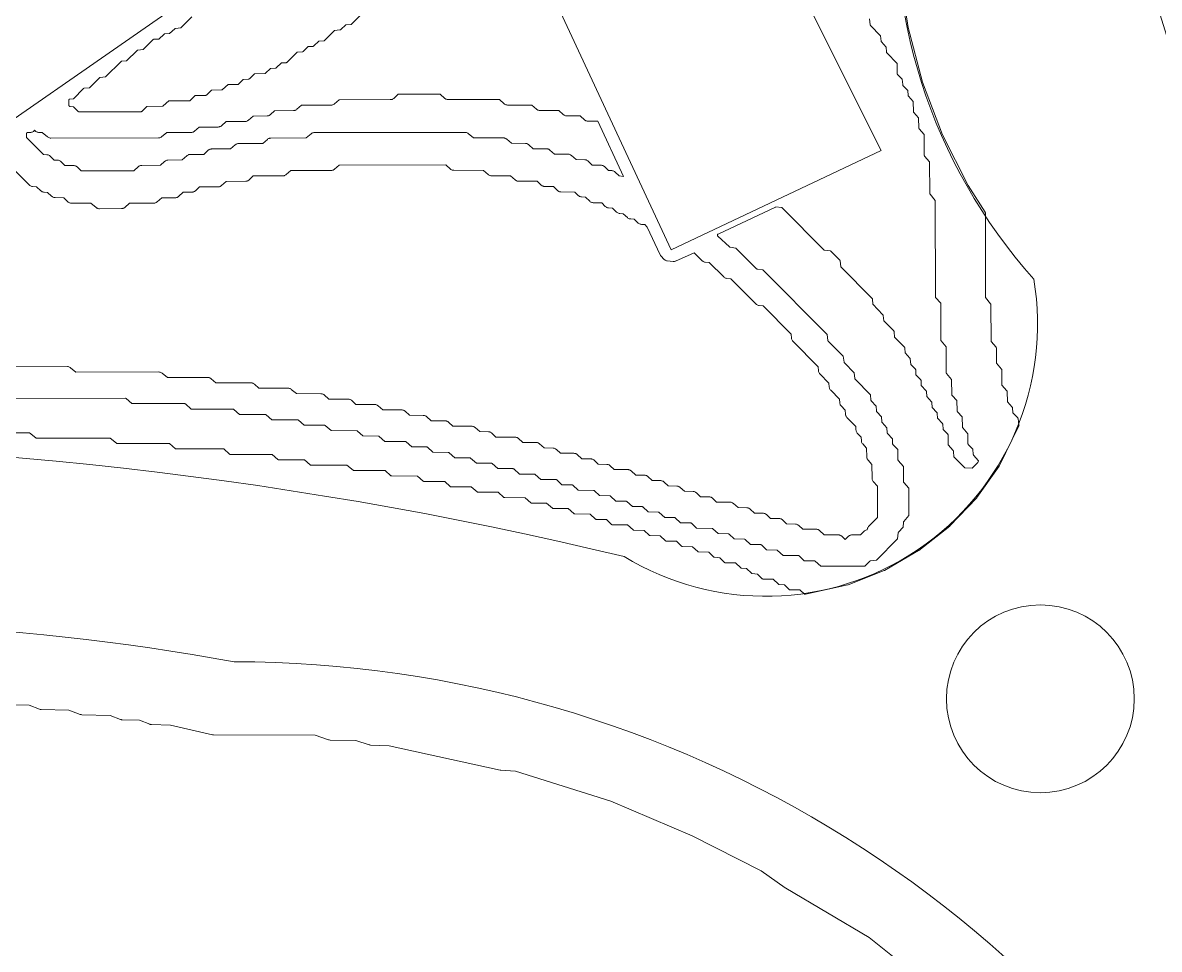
# Model space of a CAD drawing. Header units: inches. Extents: x 36 to 79.5, y 17.3 to 55.9.
# Drawn here: x 59.2 to 64.81, y 30.21 to 34.78 of the extents above; entities that cross this region are included whole.
import ezdxf

# ---------------------------------------------------------------- set-up
doc = ezdxf.new("R2010")
doc.units = ezdxf.units.IN
for name, color, linetype, lineweight in [('01_ORIGINAL_CAD', 7, 'CONTINUOUS', 20), ('02_APPROVED_PDF_OUTLINES', 7, 'CONTINUOUS', 15), ('03_ADDED_AREAS_SAME_COMPOSITION', 7, 'CONTINUOUS', 15)]:
    doc.layers.add(name, color=color, linetype=linetype, lineweight=lineweight)

msp = doc.modelspace()

# ---------------------------------------------------------------- linework, layer by layer
at = {"layer": '01_ORIGINAL_CAD'}
for points in [[(60.2903, 39.7397, -0.300089), (65.1799, 32.5384)], [(59.9983, 35.3223), (60.235, 35.0586), (61.8312, 36.8162), (61.9333, 37.4176, -0.214593), (63.5216, 35.6018, 0.212382), (64.1876, 33.5175, -0.642649), (62.1657, 32.1496, 0.132984), (51.6147, 31.858, -0.471407), (50.9129, 32.2446)], [(53.6498, 30.945, -0.14301), (60.2429, 31.6303, -0.286424), (65.3601, 28.4306), (66.4807, 23.8898, -0.272091), (64.8996, 18.9541), (63.6613, 17.5325)]]:
    msp.add_lwpolyline(points, format="xyb", dxfattribs=at)
msp.add_lwpolyline([(58.564, 35.1056), (59.0582, 34.2414), (60.235, 35.0586), (59.5701, 35.7993), (58.564, 35.1056)], dxfattribs=at)
msp.add_lwpolyline([(61.7958, 34.9574), (62.7801, 35.4615), (63.4352, 34.1523), (62.3986, 33.6635)], close=True, dxfattribs=at)
msp.add_circle((64.2199, 31.4476), 0.4633, dxfattribs=at)
at = {"layer": '02_APPROVED_PDF_OUTLINES'}
for points in [[(63.5253, 35.0371), (63.568, 34.7606), (63.639, 34.4907), (63.7376, 34.2297), (63.8631, 33.9797), (63.9474, 33.8481), (63.9477, 33.8477), (63.9479, 33.8471), (63.9481, 33.8466), (63.9483, 33.846), (63.9483, 33.8455), (63.9484, 33.8449), (63.9492, 33.428), (63.9744, 33.3966), (63.9748, 33.3962), (63.9751, 33.3957), (63.9753, 33.3951), (63.9755, 33.3946), (63.9756, 33.394), (63.9757, 33.3935), (63.9758, 33.3929), (63.9764, 33.2105), (64.0012, 33.1821), (64.0016, 33.1816), (64.0019, 33.1811), (64.0022, 33.1806), (64.0024, 33.18), (64.0026, 33.1794), (64.0027, 33.1788), (64.0027, 33.1782), (64.0031, 33.1032), (64.028, 33.0748), (64.0284, 33.0743), (64.0287, 33.0738), (64.029, 33.0732), (64.0292, 33.0726), (64.0293, 33.0721), (64.0294, 33.0715), (64.0295, 33.0708), (64.0299, 32.9958), (64.0547, 32.9674), (64.0551, 32.967), (64.0554, 32.9665), (64.0557, 32.9659), (64.0559, 32.9654), (64.0561, 32.9648), (64.0562, 32.9642), (64.0562, 32.9636), (64.0574, 32.9127), (64.0813, 32.8871), (64.0817, 32.8866), (64.082, 32.8861), (64.0823, 32.8856), (64.0826, 32.885), (64.0827, 32.8844), (64.0828, 32.8838), (64.0829, 32.8832), (64.084, 32.8591), (64.1079, 32.8334), (64.1083, 32.8329), (64.1087, 32.8325), (64.109, 32.8319), (64.1092, 32.8314), (64.1094, 32.8308), (64.1095, 32.8302), (64.1143, 32.7985), (64.1144, 32.7979), (64.1144, 32.7973), (64.1143, 32.7967), (64.1142, 32.7961), (64.114, 32.7956), (64.1138, 32.795), (64.0165, 32.5959), (64.0163, 32.5955), (64.016, 32.5951), (63.9062, 32.4401), (63.9056, 32.4394), (63.7736, 32.3003), (63.7729, 32.2997), (63.6199, 32.1791), (63.6192, 32.1786), (63.4503, 32.0814), (63.4495, 32.0811), (63.2713, 32.0103), (63.2708, 32.0101), (63.2704, 32.01), (63.0609, 31.9633), (63.0602, 31.9632), (63.0596, 31.9632), (63.059, 31.9632), (63.0584, 31.9633), (63.0578, 31.9634), (63.0572, 31.9637), (63.0567, 31.9639), (63.0561, 31.9643), (63.0556, 31.9646), (63.0326, 31.9845), (62.985, 31.9848), (62.9844, 31.9848), (62.9838, 31.9849), (62.9833, 31.985), (62.9827, 31.9852), (62.9822, 31.9855), (62.9817, 31.9858), (62.9812, 31.9861), (62.9808, 31.9865), (62.9579, 32.0092), (62.9314, 32.0116), (62.9308, 32.0117), (62.9302, 32.0118), (62.9297, 32.012), (62.9292, 32.0122), (62.9287, 32.0125), (62.9282, 32.0128), (62.9278, 32.0132), (62.9024, 32.0373), (62.8521, 32.0383), (62.8515, 32.0384), (62.8509, 32.0385), (62.8504, 32.0386), (62.8499, 32.0388), (62.8493, 32.0391), (62.8489, 32.0394), (62.8484, 32.0397), (62.848, 32.0401), (62.825, 32.0628), (62.7985, 32.0652), (62.798, 32.0652), (62.7974, 32.0654), (62.7969, 32.0656), (62.7963, 32.0658), (62.7958, 32.0661), (62.7954, 32.0664), (62.7949, 32.0668), (62.7695, 32.0909), (62.7457, 32.092), (62.745, 32.092), (62.7444, 32.0921), (62.7439, 32.0923), (62.7433, 32.0926), (62.7428, 32.0928), (62.7423, 32.0932), (62.7418, 32.0936), (62.7164, 32.1177), (62.6661, 32.1187), (62.6655, 32.1188), (62.665, 32.1189), (62.6644, 32.119), (62.6639, 32.1192), (62.6634, 32.1195), (62.6629, 32.1197), (62.6624, 32.1201), (62.662, 32.1205), (62.6391, 32.1432), (62.6126, 32.1456), (62.612, 32.1456), (62.6114, 32.1458), (62.6109, 32.1459), (62.6104, 32.1462), (62.6099, 32.1465), (62.6094, 32.1468), (62.609, 32.1472), (62.5836, 32.1712), (62.5333, 32.1723), (62.5327, 32.1723), (62.5322, 32.1724), (62.5316, 32.1726), (62.5311, 32.1728), (62.5306, 32.173), (62.5302, 32.1733), (62.5297, 32.1736), (62.5293, 32.174), (62.5039, 32.198), (62.4536, 32.1991), (62.453, 32.1991), (62.4525, 32.1992), (62.452, 32.1994), (62.4514, 32.1995), (62.4509, 32.1998), (62.4505, 32.2001), (62.45, 32.2004), (62.4496, 32.2007), (62.4242, 32.2248), (62.3739, 32.2259), (62.3734, 32.2259), (62.3728, 32.226), (62.3723, 32.2261), (62.3718, 32.2263), (62.3713, 32.2266), (62.3708, 32.2268), (62.3703, 32.2272), (62.3699, 32.2275), (62.3445, 32.2516), (62.2942, 32.2527), (62.2937, 32.2527), (62.2931, 32.2528), (62.2926, 32.2529), (62.2921, 32.2531), (62.2916, 32.2533), (62.2911, 32.2536), (62.2906, 32.2539), (62.2902, 32.2543), (62.2648, 32.2784), (62.2145, 32.2794), (62.2139, 32.2795), (62.2133, 32.2796), (62.2128, 32.2797), (62.2122, 32.28), (62.2117, 32.2802), (62.2112, 32.2806), (62.2107, 32.2809), (62.1825, 32.306), (62.1084, 32.3062), (62.1079, 32.3062), (62.1073, 32.3063), (62.1068, 32.3064), (62.1062, 32.3066), (62.1057, 32.3069), (62.1052, 32.3071), (62.1047, 32.3075), (62.1043, 32.3078), (62.0789, 32.3319), (62.0286, 32.333), (62.0281, 32.333), (62.0275, 32.3331), (62.027, 32.3332), (62.0265, 32.3334), (62.026, 32.3337), (62.0255, 32.3339), (62.0251, 32.3343), (62.0246, 32.3346), (61.9993, 32.3587), (61.9224, 32.3597), (61.9218, 32.3598), (61.9212, 32.3599), (61.9207, 32.36), (61.9201, 32.3603), (61.9195, 32.3605), (61.919, 32.3609), (61.9186, 32.3612), (61.8903, 32.3863), (61.8163, 32.3865), (61.8157, 32.3865), (61.8151, 32.3866), (61.8145, 32.3868), (61.8139, 32.387), (61.8133, 32.3873), (61.8128, 32.3876), (61.8123, 32.388), (61.7841, 32.413), (61.7101, 32.4133), (61.7094, 32.4133), (61.7088, 32.4134), (61.7082, 32.4135), (61.7077, 32.4138), (61.7071, 32.414), (61.7066, 32.4144), (61.7061, 32.4148), (61.6779, 32.4398), (61.5773, 32.44), (61.5767, 32.44), (61.5761, 32.4401), (61.5755, 32.4403), (61.5749, 32.4405), (61.5743, 32.4408), (61.5738, 32.4411), (61.5733, 32.4415), (61.5451, 32.4665), (61.4445, 32.4667), (61.4439, 32.4668), (61.4433, 32.4669), (61.4427, 32.467), (61.4421, 32.4672), (61.4416, 32.4675), (61.441, 32.4679), (61.4405, 32.4682), (61.4123, 32.4933), (61.3117, 32.4935), (61.3112, 32.4935), (61.3106, 32.4936), (61.3101, 32.4937), (61.3095, 32.4939), (61.309, 32.4941), (61.3085, 32.4944), (61.3081, 32.4947), (61.3076, 32.4951), (61.2823, 32.5192), (61.1789, 32.5202), (61.1783, 32.5203), (61.1777, 32.5204), (61.1771, 32.5205), (61.1765, 32.5207), (61.176, 32.521), (61.1755, 32.5213), (61.175, 32.5217), (61.1468, 32.5467), (61.0197, 32.5469), (61.019, 32.547), (61.0184, 32.5471), (61.0178, 32.5472), (61.0172, 32.5474), (61.0167, 32.5477), (61.0162, 32.5481), (61.0157, 32.5484), (60.9875, 32.5735), (60.8338, 32.5736), (60.8332, 32.5737), (60.8326, 32.5738), (60.8321, 32.5739), (60.8315, 32.5741), (60.831, 32.5743), (60.8305, 32.5746), (60.83, 32.575), (60.7988, 32.6004), (60.6214, 32.6003), (60.6208, 32.6003), (60.6202, 32.6004), (60.6196, 32.6006), (60.619, 32.6008), (60.6184, 32.6011), (60.6179, 32.6014), (60.6174, 32.6018), (60.5892, 32.6268), (60.4621, 32.627), (60.4615, 32.6271), (60.4608, 32.6272), (60.4602, 32.6273), (60.4597, 32.6275), (60.4591, 32.6278), (60.4586, 32.6282), (60.4581, 32.6285), (60.4299, 32.6536), (60.2231, 32.6537), (60.2225, 32.6537), (60.2219, 32.6538), (60.2213, 32.654), (60.2207, 32.6542), (60.2202, 32.6545), (60.2196, 32.6548), (60.2192, 32.6552), (60.1909, 32.6802), (59.9576, 32.6803), (59.9571, 32.6804), (59.9565, 32.6805), (59.9559, 32.6806), (59.9554, 32.6808), (59.9548, 32.681), (59.9543, 32.6813), (59.9538, 32.6817), (59.9227, 32.7072), (59.6656, 32.707), (59.665, 32.707), (59.6644, 32.7071), (59.6639, 32.7072), (59.6633, 32.7074), (59.6628, 32.7077), (59.6623, 32.708), (59.6618, 32.7083), (59.6306, 32.7338), (59.2674, 32.7335), (59.2668, 32.7335), (59.2662, 32.7336), (59.2657, 32.7338), (59.2651, 32.734), (59.2646, 32.7342), (59.2641, 32.7345), (59.2636, 32.7349), (59.2324, 32.7603), (58.6568, 32.7599)], [(60.8707, 34.8259), (60.8213, 34.7763), (60.8209, 34.7759), (60.8205, 34.7756), (60.82, 34.7753), (60.8195, 34.775), (60.819, 34.7748), (60.8185, 34.7747), (60.8179, 34.7746), (60.8174, 34.7745), (60.7935, 34.7734), (60.7682, 34.7493), (60.7678, 34.7489), (60.7673, 34.7486), (60.7668, 34.7483), (60.7663, 34.7481), (60.7657, 34.7479), (60.7652, 34.7477), (60.7646, 34.7477), (60.7381, 34.7453), (60.6888, 34.6957), (60.6884, 34.6953), (60.6879, 34.6949), (60.6875, 34.6947), (60.687, 34.6944), (60.6864, 34.6942), (60.6859, 34.694), (60.6854, 34.6939), (60.6848, 34.6939), (60.661, 34.6928), (60.6356, 34.6687), (60.6352, 34.6683), (60.6347, 34.6679), (60.6341, 34.6676), (60.6336, 34.6674), (60.633, 34.6672), (60.6324, 34.6671), (60.6318, 34.667), (60.6079, 34.6659), (60.5826, 34.6418), (60.5822, 34.6414), (60.5817, 34.6411), (60.5812, 34.6408), (60.5807, 34.6406), (60.5801, 34.6404), (60.5796, 34.6402), (60.579, 34.6402), (60.5525, 34.6378), (60.5032, 34.5882), (60.5028, 34.5878), (60.5023, 34.5874), (60.5018, 34.5872), (60.5013, 34.5869), (60.5008, 34.5867), (60.5003, 34.5865), (60.4997, 34.5864), (60.4992, 34.5864), (60.4754, 34.5853), (60.45, 34.5612), (60.4496, 34.5608), (60.4491, 34.5604), (60.4485, 34.5601), (60.448, 34.5599), (60.4474, 34.5597), (60.4468, 34.5596), (60.4462, 34.5595), (60.4223, 34.5584), (60.397, 34.5343), (60.3966, 34.5339), (60.3961, 34.5336), (60.3956, 34.5333), (60.3951, 34.5331), (60.3946, 34.5329), (60.3941, 34.5328), (60.3935, 34.5327), (60.393, 34.5326), (60.3427, 34.5315), (60.3174, 34.5074), (60.317, 34.507), (60.3165, 34.5067), (60.316, 34.5064), (60.3155, 34.5062), (60.3149, 34.506), (60.3144, 34.5058), (60.3138, 34.5058), (60.2873, 34.5034), (60.2645, 34.4806), (60.264, 34.4802), (60.2636, 34.4799), (60.2631, 34.4796), (60.2625, 34.4793), (60.262, 34.4791), (60.2614, 34.479), (60.2608, 34.4789), (60.2603, 34.4789), (60.2128, 34.4785), (60.1846, 34.4535), (60.1842, 34.4531), (60.1837, 34.4528), (60.1831, 34.4525), (60.1826, 34.4523), (60.182, 34.4521), (60.1814, 34.452), (60.1808, 34.452), (60.1305, 34.4508), (60.1052, 34.4267), (60.1048, 34.4263), (60.1043, 34.426), (60.1039, 34.4257), (60.1034, 34.4255), (60.1028, 34.4253), (60.1023, 34.4252), (60.1018, 34.4251), (60.1012, 34.4251), (60.0509, 34.4239), (60.0256, 34.3998), (60.0252, 34.3994), (60.0247, 34.3991), (60.0242, 34.3988), (60.0237, 34.3986), (60.0232, 34.3984), (60.0226, 34.3983), (60.0221, 34.3982), (60.0215, 34.3982), (59.9209, 34.3978), (59.8928, 34.3727), (59.8923, 34.3724), (59.8918, 34.372), (59.8913, 34.3717), (59.8907, 34.3715), (59.8901, 34.3714), (59.8895, 34.3713), (59.8889, 34.3712), (59.8121, 34.37), (59.7868, 34.3459), (59.7864, 34.3456), (59.7859, 34.3452), (59.7854, 34.345), (59.7849, 34.3447), (59.7844, 34.3445), (59.7838, 34.3444), (59.7833, 34.3443), (59.7827, 34.3443), (59.4767, 34.3441), (59.4761, 34.3441), (59.4755, 34.3442), (59.4749, 34.3443), (59.4744, 34.3445), (59.4739, 34.3448), (59.4734, 34.3451), (59.4729, 34.3454), (59.4725, 34.3458), (59.4494, 34.3686), (59.4315, 34.3709), (59.4309, 34.371), (59.4304, 34.3712), (59.4298, 34.3714), (59.4293, 34.3716), (59.4288, 34.3719), (59.4284, 34.3723), (59.428, 34.3727), (59.4276, 34.3731), (59.4272, 34.3736), (59.4269, 34.3741), (59.4267, 34.3746), (59.4265, 34.3752), (59.4264, 34.3757), (59.4263, 34.3763), (59.4263, 34.3769), (59.4262, 34.4005), (59.4262, 34.4011), (59.4263, 34.4017), (59.4265, 34.4022), (59.4267, 34.4028), (59.4269, 34.4033), (59.4272, 34.4038), (59.4275, 34.4043), (59.4279, 34.4047), (59.4283, 34.4051), (59.4288, 34.4055), (59.4293, 34.4058), (59.4298, 34.406), (59.4303, 34.4062), (59.4309, 34.4064), (59.4314, 34.4065), (59.4493, 34.4088), (59.4987, 34.4585), (59.4992, 34.4589), (59.4997, 34.4593), (59.5002, 34.4596), (59.5007, 34.4598), (59.5013, 34.46), (59.5019, 34.4602), (59.5025, 34.4603), (59.5289, 34.4627), (59.5783, 34.5123), (59.5787, 34.5127), (59.5792, 34.513), (59.5797, 34.5133), (59.5803, 34.5136), (59.5808, 34.5138), (59.5814, 34.5139), (59.582, 34.514), (59.6085, 34.5164), (59.6843, 34.5928), (59.6847, 34.5932), (59.6851, 34.5936), (59.6856, 34.5939), (59.6861, 34.5941), (59.6866, 34.5943), (59.6872, 34.5945), (59.6877, 34.5946), (59.6883, 34.5946), (59.712, 34.5957), (59.7639, 34.6466), (59.7643, 34.647), (59.7648, 34.6474), (59.7653, 34.6477), (59.7658, 34.6479), (59.7664, 34.6481), (59.767, 34.6483), (59.7675, 34.6483), (59.794, 34.6507), (59.8434, 34.7003), (59.8438, 34.7007), (59.8442, 34.701), (59.8447, 34.7013), (59.8452, 34.7016), (59.8457, 34.7018), (59.8462, 34.7019), (59.8468, 34.702), (59.8473, 34.7021), (59.8712, 34.7032), (59.8965, 34.7273), (59.897, 34.7277), (59.8975, 34.7281), (59.898, 34.7284), (59.8986, 34.7286), (59.8992, 34.7288), (59.8998, 34.7289), (59.9004, 34.729), (59.9242, 34.7301), (59.9496, 34.7542), (59.95, 34.7546), (59.9505, 34.7549), (59.951, 34.7552), (59.9515, 34.7554), (59.952, 34.7556), (59.9526, 34.7558), (59.9531, 34.7558), (59.9796, 34.7582), (60.0337, 34.813)], [(58.5238, 32.9297), (59.7057, 32.9306), (59.7064, 32.9305), (59.707, 32.9304), (59.7076, 32.9303), (59.7082, 32.93), (59.7087, 32.9298), (59.7092, 32.9294), (59.7097, 32.929), (59.7379, 32.904), (59.9978, 32.9039), (59.9984, 32.9039), (59.999, 32.9038), (59.9996, 32.9036), (60.0002, 32.9034), (60.0008, 32.9031), (60.0013, 32.9028), (60.0018, 32.9024), (60.03, 32.8774), (60.2367, 32.8773), (60.2374, 32.8772), (60.238, 32.8771), (60.2386, 32.877), (60.2391, 32.8768), (60.2397, 32.8765), (60.2402, 32.8761), (60.2407, 32.8758), (60.2689, 32.8507), (60.3961, 32.8505), (60.3967, 32.8505), (60.3973, 32.8504), (60.3979, 32.8503), (60.3985, 32.85), (60.399, 32.8498), (60.3995, 32.8494), (60.4, 32.849), (60.4282, 32.824), (60.5554, 32.8238), (60.556, 32.8238), (60.5566, 32.8237), (60.5572, 32.8235), (60.5578, 32.8233), (60.5583, 32.823), (60.5589, 32.8227), (60.5593, 32.8223), (60.5876, 32.7973), (60.6881, 32.7971), (60.6888, 32.7971), (60.6894, 32.797), (60.69, 32.7968), (60.6906, 32.7966), (60.6911, 32.7963), (60.6916, 32.796), (60.6921, 32.7956), (60.7203, 32.7706), (60.8475, 32.7704), (60.848, 32.7703), (60.8486, 32.7703), (60.8491, 32.7701), (60.8497, 32.7699), (60.8502, 32.7697), (60.8507, 32.7694), (60.8511, 32.7691), (60.8516, 32.7687), (60.877, 32.7447), (60.9538, 32.7436), (60.9544, 32.7436), (60.955, 32.7435), (60.9556, 32.7433), (60.9561, 32.7431), (60.9567, 32.7428), (60.9572, 32.7425), (60.9577, 32.7421), (60.9859, 32.7171), (61.0865, 32.7169), (61.0871, 32.7168), (61.0877, 32.7167), (61.0883, 32.7166), (61.0889, 32.7164), (61.0894, 32.7161), (61.0899, 32.7157), (61.0904, 32.7154), (61.1186, 32.6903), (61.1927, 32.6901), (61.1933, 32.6901), (61.1938, 32.69), (61.1944, 32.6899), (61.1949, 32.6897), (61.1954, 32.6894), (61.1959, 32.6892), (61.1964, 32.6888), (61.1968, 32.6885), (61.2222, 32.6644), (61.299, 32.6633), (61.2996, 32.6633), (61.3002, 32.6632), (61.3008, 32.663), (61.3014, 32.6628), (61.3019, 32.6625), (61.3024, 32.6622), (61.3029, 32.6618), (61.3311, 32.6368), (61.4052, 32.6366), (61.4058, 32.6366), (61.4064, 32.6365), (61.407, 32.6363), (61.4076, 32.6361), (61.4081, 32.6358), (61.4086, 32.6355), (61.4091, 32.6351), (61.4373, 32.6101), (61.5114, 32.6098), (61.512, 32.6098), (61.5126, 32.6097), (61.5132, 32.6095), (61.5138, 32.6093), (61.5143, 32.609), (61.5149, 32.6087), (61.5153, 32.6083), (61.5436, 32.5833), (61.6176, 32.5831), (61.6182, 32.583), (61.6188, 32.5829), (61.6194, 32.5828), (61.62, 32.5826), (61.6206, 32.5823), (61.6211, 32.5819), (61.6216, 32.5816), (61.6498, 32.5565), (61.7238, 32.5563), (61.7245, 32.5563), (61.7251, 32.5562), (61.7257, 32.556), (61.7262, 32.5558), (61.7268, 32.5555), (61.7273, 32.5552), (61.7278, 32.5548), (61.756, 32.5298), (61.8301, 32.5295), (61.8306, 32.5295), (61.8312, 32.5294), (61.8317, 32.5293), (61.8323, 32.5291), (61.8328, 32.5289), (61.8333, 32.5286), (61.8337, 32.5283), (61.8342, 32.5279), (61.8596, 32.5038), (61.9099, 32.5028), (61.9104, 32.5027), (61.911, 32.5026), (61.9115, 32.5025), (61.912, 32.5023), (61.9125, 32.5021), (61.913, 32.5018), (61.9134, 32.5015), (61.9139, 32.5011), (61.9392, 32.4771), (62.016, 32.476), (62.0166, 32.476), (62.0172, 32.4759), (62.0177, 32.4757), (62.0182, 32.4756), (62.0187, 32.4753), (62.0192, 32.475), (62.0197, 32.4747), (62.0201, 32.4744), (62.0455, 32.4503), (62.0958, 32.4492), (62.0963, 32.4492), (62.0969, 32.4491), (62.0974, 32.449), (62.0979, 32.4488), (62.0984, 32.4485), (62.0989, 32.4483), (62.0994, 32.4479), (62.0998, 32.4476), (62.1252, 32.4235), (62.1755, 32.4224), (62.1761, 32.4224), (62.1767, 32.4223), (62.1772, 32.4221), (62.1778, 32.4219), (62.1783, 32.4216), (62.1788, 32.4213), (62.1793, 32.4209), (62.2075, 32.3959), (62.255, 32.3957), (62.2556, 32.3956), (62.2562, 32.3955), (62.2567, 32.3954), (62.2573, 32.3952), (62.2578, 32.395), (62.2583, 32.3947), (62.2587, 32.3944), (62.2591, 32.394), (62.2845, 32.3699), (62.3348, 32.3689), (62.3354, 32.3688), (62.336, 32.3687), (62.3366, 32.3686), (62.3372, 32.3684), (62.3377, 32.3681), (62.3382, 32.3677), (62.3387, 32.3674), (62.3669, 32.3423), (62.4144, 32.3421), (62.415, 32.3421), (62.4155, 32.342), (62.4161, 32.3419), (62.4166, 32.3417), (62.4171, 32.3414), (62.4176, 32.3412), (62.4181, 32.3408), (62.4185, 32.3405), (62.4439, 32.3164), (62.4942, 32.3153), (62.4947, 32.3153), (62.4953, 32.3152), (62.4958, 32.3151), (62.4963, 32.3149), (62.4968, 32.3146), (62.4973, 32.3144), (62.4978, 32.314), (62.4982, 32.3137), (62.5236, 32.2896), (62.6004, 32.2886), (62.6009, 32.2885), (62.6015, 32.2884), (62.602, 32.2883), (62.6026, 32.2881), (62.6031, 32.2879), (62.6035, 32.2876), (62.604, 32.2873), (62.6044, 32.2869), (62.6298, 32.2628), (62.6801, 32.2618), (62.6807, 32.2617), (62.6812, 32.2617), (62.6817, 32.2615), (62.6823, 32.2613), (62.6828, 32.2611), (62.6832, 32.2608), (62.6837, 32.2605), (62.6841, 32.2601), (62.7095, 32.2361), (62.7598, 32.235), (62.7603, 32.235), (62.7609, 32.2349), (62.7614, 32.2347), (62.7619, 32.2345), (62.7624, 32.2343), (62.7629, 32.234), (62.7634, 32.2337), (62.7638, 32.2334), (62.7892, 32.2093), (62.8395, 32.2082), (62.84, 32.2082), (62.8406, 32.2081), (62.8411, 32.208), (62.8416, 32.2078), (62.8421, 32.2075), (62.8426, 32.2073), (62.8431, 32.2069), (62.8435, 32.2066), (62.8689, 32.1825), (62.9192, 32.1814), (62.9198, 32.1814), (62.9204, 32.1813), (62.9209, 32.1811), (62.9215, 32.1809), (62.922, 32.1806), (62.9225, 32.1803), (62.923, 32.1799), (62.9512, 32.1549), (63.0253, 32.1547), (63.0258, 32.1546), (63.0264, 32.1546), (63.027, 32.1544), (63.0275, 32.1542), (63.028, 32.154), (63.0285, 32.1537), (63.029, 32.1534), (63.0294, 32.153), (63.0548, 32.129), (63.1051, 32.1279), (63.1057, 32.1279), (63.1063, 32.1278), (63.1068, 32.1276), (63.1074, 32.1274), (63.1079, 32.1271), (63.1085, 32.1268), (63.1089, 32.1264), (63.1371, 32.1014), (63.3535, 32.1024), (63.3788, 32.1265), (63.3792, 32.1269), (63.3797, 32.1272), (63.3803, 32.1275), (63.3809, 32.1277), (63.3814, 32.1279), (63.3821, 32.128), (63.411, 32.1322), (63.5142, 32.2368), (63.5182, 32.2661), (63.5183, 32.2667), (63.5185, 32.2673), (63.5187, 32.2678), (63.519, 32.2684), (63.5193, 32.2689), (63.5197, 32.2693), (63.5436, 32.295), (63.5446, 32.3192), (63.5446, 32.3198), (63.5447, 32.3203), (63.5449, 32.3209), (63.5451, 32.3214), (63.5454, 32.322), (63.5457, 32.3224), (63.546, 32.3229), (63.5708, 32.3513), (63.5705, 32.4868), (63.5457, 32.5152), (63.5453, 32.5157), (63.545, 32.5162), (63.5447, 32.5168), (63.5445, 32.5173), (63.5443, 32.5179), (63.5442, 32.5185), (63.5442, 32.5191), (63.5438, 32.5942), (63.5189, 32.6226), (63.5185, 32.623), (63.5182, 32.6235), (63.5179, 32.6241), (63.5177, 32.6246), (63.5176, 32.6252), (63.5175, 32.6258), (63.5174, 32.6264), (63.5163, 32.6773), (63.4923, 32.7029), (63.492, 32.7034), (63.4916, 32.7039), (63.4913, 32.7044), (63.4911, 32.705), (63.4909, 32.7055), (63.4908, 32.7061), (63.4907, 32.7067), (63.4897, 32.7309), (63.4657, 32.7566), (63.4653, 32.757), (63.465, 32.7575), (63.4647, 32.7581), (63.4644, 32.7586), (63.4643, 32.7592), (63.4641, 32.7598), (63.4641, 32.7604), (63.463, 32.7846), (63.439, 32.8102), (63.4387, 32.8107), (63.4383, 32.8112), (63.438, 32.8117), (63.4378, 32.8123), (63.4376, 32.8129), (63.4375, 32.8135), (63.4374, 32.8141), (63.4364, 32.8382), (63.4124, 32.8639), (63.412, 32.8644), (63.4117, 32.8649), (63.4114, 32.8654), (63.4111, 32.8659), (63.411, 32.8665), (63.4109, 32.8671), (63.4108, 32.8677), (63.4097, 32.8919), (63.3858, 32.9176), (63.3854, 32.918), (63.3851, 32.9185), (63.3848, 32.919), (63.3846, 32.9195), (63.3844, 32.92), (63.3842, 32.9206), (63.3842, 32.9211), (63.3818, 32.9479), (63.306, 33.0247), (63.3056, 33.0252), (63.3053, 33.0257), (63.305, 33.0262), (63.3047, 33.0267), (63.3045, 33.0273), (63.3044, 33.0278), (63.3043, 33.0284), (63.302, 33.0552), (63.2528, 33.1052), (63.2524, 33.1057), (63.252, 33.1062), (63.2517, 33.1068), (63.2514, 33.1074), (63.2512, 33.108), (63.2511, 33.1086), (63.247, 33.1378), (63.173, 33.2125), (63.1726, 33.2129), (63.1723, 33.2134), (63.172, 33.2138), (63.1717, 33.2143), (63.1715, 33.2148), (63.1714, 33.2154), (63.1713, 33.2159), (63.1672, 33.2451), (62.8508, 33.5641), (62.8219, 33.5683), (62.8213, 33.5684), (62.8208, 33.5685), (62.8203, 33.5687), (62.8198, 33.569), (62.8193, 33.5693), (62.8189, 33.5696), (62.8185, 33.57), (62.7179, 33.6714), (62.689, 33.6755), (62.6884, 33.6756), (62.6878, 33.6758), (62.6872, 33.6761), (62.6867, 33.6763), (62.6862, 33.6767), (62.6857, 33.6771), (62.6281, 33.7305), (62.6277, 33.7309), (62.6273, 33.7314), (62.627, 33.7319), (62.6267, 33.7324), (62.6265, 33.733), (62.6263, 33.7335), (62.6262, 33.7341), (62.6262, 33.7347), (62.6262, 33.7353), (62.6262, 33.7358), (62.6264, 33.7364), (62.6265, 33.737), (62.6268, 33.7375), (62.627, 33.738), (62.6274, 33.7385), (62.6277, 33.739), (62.6282, 33.7394), (62.6286, 33.7398), (62.6291, 33.7401), (62.6296, 33.7404), (62.9123, 33.8737), (62.9129, 33.8739), (62.9135, 33.8741), (62.9141, 33.8742), (62.9147, 33.8743), (62.9153, 33.8743), (62.9428, 33.8724), (62.9434, 33.8723), (62.944, 33.8722), (62.9446, 33.872), (62.9451, 33.8717), (62.9457, 33.8714), (62.9462, 33.871), (62.9466, 33.8706), (63.1536, 33.6619), (63.1825, 33.6578), (63.1831, 33.6577), (63.1836, 33.6575), (63.1841, 33.6573), (63.1846, 33.6571), (63.1851, 33.6568), (63.1855, 33.6564), (63.1859, 33.6561), (63.2304, 33.6112), (63.2307, 33.6108), (63.2311, 33.6104), (63.2314, 33.6099), (63.2316, 33.6094), (63.2318, 33.6089), (63.232, 33.6084), (63.2321, 33.6079), (63.2362, 33.5786), (63.39, 33.4235), (63.3904, 33.4231), (63.3907, 33.4226), (63.391, 33.4222), (63.3912, 33.4217), (63.3914, 33.4211), (63.3916, 33.4206), (63.3917, 33.4201), (63.3917, 33.4195), (63.3928, 33.3954), (63.4433, 33.3429), (63.4437, 33.3425), (63.444, 33.342), (63.4443, 33.3415), (63.4446, 33.341), (63.4447, 33.3404), (63.4449, 33.3399), (63.445, 33.3393), (63.4473, 33.3125), (63.4965, 33.2625), (63.4969, 33.2621), (63.4972, 33.2616), (63.4975, 33.2611), (63.4978, 33.2605), (63.498, 33.26), (63.4981, 33.2594), (63.4982, 33.2588), (63.5006, 33.232), (63.5497, 33.182), (63.5502, 33.1816), (63.5505, 33.181), (63.5508, 33.1805), (63.5511, 33.1799), (63.5513, 33.1793), (63.5514, 33.1787), (63.5515, 33.1781), (63.5525, 33.1539), (63.5765, 33.1282), (63.5769, 33.1278), (63.5772, 33.1273), (63.5775, 33.1269), (63.5777, 33.1263), (63.5779, 33.1258), (63.578, 33.1252), (63.5781, 33.1247), (63.5804, 33.0979), (63.6031, 33.0747), (63.6035, 33.0742), (63.6038, 33.0737), (63.6041, 33.0732), (63.6044, 33.0726), (63.6046, 33.072), (63.6047, 33.0714), (63.6048, 33.0708), (63.6058, 33.0466), (63.6298, 33.0209), (63.6302, 33.0205), (63.6305, 33.02), (63.6308, 33.0194), (63.631, 33.0189), (63.6312, 33.0183), (63.6313, 33.0177), (63.6314, 33.0171), (63.6325, 32.9929), (63.6564, 32.9673), (63.6568, 32.9668), (63.6572, 32.9663), (63.6575, 32.9658), (63.6577, 32.9652), (63.6579, 32.9646), (63.658, 32.964), (63.658, 32.9634), (63.6591, 32.9393), (63.6831, 32.9136), (63.6835, 32.9131), (63.6838, 32.9126), (63.6841, 32.9121), (63.6843, 32.9116), (63.6845, 32.911), (63.6846, 32.9104), (63.6847, 32.9098), (63.6858, 32.8856), (63.7097, 32.8599), (63.7101, 32.8595), (63.7105, 32.859), (63.7107, 32.8585), (63.711, 32.8579), (63.7112, 32.8573), (63.7113, 32.8567), (63.7113, 32.8561), (63.7124, 32.832), (63.7364, 32.8063), (63.7367, 32.8059), (63.7371, 32.8054), (63.7373, 32.8049), (63.7376, 32.8044), (63.7378, 32.8038), (63.7379, 32.8033), (63.738, 32.8027), (63.7403, 32.7759), (63.7629, 32.7527), (63.7633, 32.7523), (63.7636, 32.7518), (63.7639, 32.7513), (63.7642, 32.7508), (63.7644, 32.7503), (63.7645, 32.7497), (63.7646, 32.7492), (63.7646, 32.7486), (63.765, 32.7004), (63.7898, 32.672), (63.7902, 32.6715), (63.7906, 32.671), (63.7909, 32.6704), (63.7911, 32.6698), (63.7912, 32.6692), (63.7913, 32.6686), (63.7937, 32.6418), (63.8478, 32.5872), (63.8836, 32.586), (63.912, 32.6133), (63.9146, 32.6221), (63.8905, 32.6497), (63.8901, 32.6502), (63.8898, 32.6507), (63.8895, 32.6513), (63.8893, 32.6519), (63.8891, 32.6525), (63.889, 32.6531), (63.8867, 32.6799), (63.8641, 32.7031), (63.8637, 32.7035), (63.8633, 32.704), (63.863, 32.7045), (63.8628, 32.705), (63.8626, 32.7055), (63.8625, 32.7061), (63.8624, 32.7067), (63.8623, 32.7072), (63.862, 32.7554), (63.8371, 32.7838), (63.8368, 32.7843), (63.8364, 32.7848), (63.8362, 32.7853), (63.836, 32.7859), (63.8358, 32.7865), (63.8357, 32.7871), (63.8357, 32.7877), (63.8345, 32.8386), (63.8106, 32.8642), (63.8102, 32.8647), (63.8098, 32.8652), (63.8095, 32.8657), (63.8093, 32.8663), (63.8091, 32.8669), (63.809, 32.8675), (63.809, 32.8682), (63.8078, 32.9191), (63.7839, 32.9447), (63.7835, 32.9451), (63.7832, 32.9456), (63.7829, 32.9461), (63.7827, 32.9466), (63.7825, 32.9471), (63.7824, 32.9476), (63.7823, 32.9482), (63.7823, 32.9488), (63.7818, 33.0238), (63.757, 33.0522), (63.7566, 33.0527), (63.7563, 33.0532), (63.756, 33.0537), (63.7558, 33.0543), (63.7556, 33.0549), (63.7555, 33.0555), (63.7555, 33.0561), (63.755, 33.1848), (63.7301, 33.2132), (63.7298, 33.2137), (63.7294, 33.2142), (63.7292, 33.2147), (63.7289, 33.2153), (63.7288, 33.2159), (63.7287, 33.2165), (63.7287, 33.2171), (63.728, 33.3995), (63.7032, 33.4279), (63.7028, 33.4284), (63.7025, 33.4289), (63.7022, 33.4294), (63.702, 33.43), (63.7018, 33.4306), (63.7017, 33.4312), (63.7017, 33.4318), (63.7008, 33.9067), (63.6755, 33.938), (63.6752, 33.9385), (63.6749, 33.939), (63.6746, 33.9395), (63.6744, 33.9401), (63.6743, 33.9406), (63.6742, 33.9412), (63.6742, 33.9418), (63.6736, 34.0973), (63.6488, 34.1257), (63.6484, 34.1262), (63.6481, 34.1267), (63.6478, 34.1272), (63.6476, 34.1278), (63.6474, 34.1284), (63.6473, 34.129), (63.6473, 34.1296), (63.6468, 34.2315), (63.622, 34.2599), (63.6216, 34.2603), (63.6213, 34.2608), (63.621, 34.2614), (63.6208, 34.2619), (63.6206, 34.2625), (63.6205, 34.2631), (63.6205, 34.2637), (63.6193, 34.3146), (63.5954, 34.3402), (63.595, 34.3407), (63.5947, 34.3412), (63.5944, 34.3418), (63.5941, 34.3424), (63.5939, 34.343), (63.5938, 34.3436), (63.5938, 34.3442), (63.5926, 34.3951), (63.5687, 34.4207), (63.5683, 34.4212), (63.568, 34.4217), (63.5677, 34.4222), (63.5674, 34.4228), (63.5673, 34.4234), (63.5672, 34.424), (63.5671, 34.4246), (63.566, 34.4487), (63.5421, 34.4744), (63.5417, 34.4748), (63.5414, 34.4753), (63.5411, 34.4758), (63.5409, 34.4763), (63.5407, 34.4768), (63.5405, 34.4774), (63.5405, 34.478), (63.5381, 34.5048), (63.5155, 34.528), (63.5151, 34.5284), (63.5148, 34.5288), (63.5145, 34.5293), (63.5143, 34.5298), (63.5141, 34.5304), (63.5139, 34.5309), (63.5138, 34.5315), (63.5138, 34.532), (63.5126, 34.5829), (63.4622, 34.6353), (63.4618, 34.6358), (63.4614, 34.6363), (63.4611, 34.6368), (63.4609, 34.6374), (63.4607, 34.638), (63.4606, 34.6386), (63.4605, 34.6392), (63.4594, 34.6634), (63.4355, 34.689), (63.4351, 34.6895), (63.4348, 34.6899), (63.4345, 34.6904), (63.4343, 34.691), (63.4341, 34.6915), (63.434, 34.692), (63.4339, 34.6926), (63.4315, 34.7194), (63.3823, 34.7694), (63.3819, 34.7699), (63.3815, 34.7704), (63.3812, 34.771), (63.381, 34.7715), (63.3808, 34.7722), (63.3807, 34.7728), (63.3766, 34.802)], [(59.1608, 34.0547), (59.2326, 33.9827), (59.2352, 33.9804), (59.2382, 33.9785), (59.2413, 33.977), (59.2447, 33.976), (59.2481, 33.9755), (59.2681, 33.9737), (59.2889, 33.954), (59.2916, 33.9518), (59.2947, 33.9499), (59.298, 33.9485), (59.3014, 33.9476), (59.305, 33.9472), (59.3217, 33.9465), (59.342, 33.9272), (59.3444, 33.9253), (59.3469, 33.9236), (59.3497, 33.9222), (59.3526, 33.9213), (59.3556, 33.9206), (59.3587, 33.9204), (59.4016, 33.9195), (59.4217, 33.9004), (59.4241, 33.8984), (59.4267, 33.8968), (59.4295, 33.8954), (59.4325, 33.8944), (59.4355, 33.8938), (59.4386, 33.8936), (59.5356, 33.8926), (59.5616, 33.8713), (59.5644, 33.8693), (59.5675, 33.8678), (59.5707, 33.8666), (59.5741, 33.8659), (59.5775, 33.8657), (59.6866, 33.8661), (59.6897, 33.8663), (59.6926, 33.8668), (59.6955, 33.8677), (59.6982, 33.869), (59.7008, 33.8705), (59.7032, 33.8724), (59.7259, 33.8927), (59.8459, 33.893), (59.8489, 33.8932), (59.8518, 33.8938), (59.8547, 33.8947), (59.8575, 33.8959), (59.86, 33.8975), (59.8624, 33.8994), (59.8852, 33.9196), (59.952, 33.92), (59.955, 33.9201), (59.958, 33.9207), (59.9609, 33.9216), (59.9636, 33.9229), (59.9662, 33.9244), (59.9685, 33.9263), (59.9915, 33.9467), (60.0349, 33.9477), (60.038, 33.948), (60.041, 33.9486), (60.0439, 33.9496), (60.0466, 33.951), (60.0492, 33.9526), (60.0516, 33.9546), (60.0713, 33.9735), (60.1642, 33.9738), (60.1673, 33.974), (60.1702, 33.9745), (60.1731, 33.9754), (60.1758, 33.9767), (60.1784, 33.9783), (60.1808, 33.9801), (60.2036, 34.0005), (60.3, 34.0016), (60.3031, 34.0018), (60.3061, 34.0024), (60.3091, 34.0034), (60.3119, 34.0048), (60.3145, 34.0065), (60.3169, 34.0085), (60.3367, 34.0273), (60.4827, 34.0277), (60.4857, 34.0279), (60.4886, 34.0285), (60.4915, 34.0294), (60.4943, 34.0306), (60.4968, 34.0322), (60.4992, 34.034), (60.5219, 34.0543), (60.7215, 34.0547), (60.7245, 34.0549), (60.7275, 34.0555), (60.7304, 34.0564), (60.7331, 34.0576), (60.7357, 34.0592), (60.7381, 34.0611), (60.7608, 34.0813), (61.2867, 34.0817), (61.3095, 34.0615), (61.3118, 34.0596), (61.3144, 34.0581), (61.3172, 34.0568), (61.3201, 34.0559), (61.323, 34.0554), (61.326, 34.0552), (61.4725, 34.055), (61.4953, 34.0348), (61.4977, 34.0329), (61.5003, 34.0314), (61.503, 34.0301), (61.5059, 34.0292), (61.5089, 34.0287), (61.5119, 34.0285), (61.6053, 34.0283), (61.6281, 34.008), (61.6305, 34.0062), (61.6331, 34.0046), (61.6358, 34.0034), (61.6387, 34.0025), (61.6416, 34.0019), (61.6446, 34.0017), (61.7376, 34.0015), (61.7574, 33.9827), (61.7598, 33.9807), (61.7624, 33.9791), (61.7651, 33.9777), (61.768, 33.9767), (61.771, 33.9761), (61.7741, 33.9759), (61.8171, 33.975), (61.8371, 33.9559), (61.8395, 33.9539), (61.8421, 33.9523), (61.8449, 33.9509), (61.8478, 33.9499), (61.8509, 33.9493), (61.854, 33.9491), (61.923, 33.9481), (61.9403, 33.931), (61.943, 33.9287), (61.9459, 33.9268), (61.949, 33.9254), (61.9523, 33.9244), (61.9557, 33.9238), (61.9757, 33.922), (61.9965, 33.9024), (61.9988, 33.9004), (62.0014, 33.8987), (62.0042, 33.8974), (62.0071, 33.8964), (62.0101, 33.8958), (62.0132, 33.8955), (62.0558, 33.8946), (62.0732, 33.8774), (62.0758, 33.8751), (62.0787, 33.8732), (62.0818, 33.8718), (62.0851, 33.8708), (62.0886, 33.8702), (62.1086, 33.8685), (62.1293, 33.8488), (62.1321, 33.8465), (62.1351, 33.8447), (62.1384, 33.8433), (62.1419, 33.8424), (62.1454, 33.842), (62.1622, 33.8412), (62.1825, 33.822), (62.1852, 33.8197), (62.1883, 33.8179), (62.1916, 33.8165), (62.195, 33.8156), (62.1986, 33.8152), (62.2153, 33.8144), (62.2356, 33.7952), (62.2384, 33.7929), (62.2414, 33.7911), (62.2447, 33.7897), (62.2482, 33.7888), (62.2517, 33.7884), (62.268, 33.7877), (62.2804, 33.7752), (62.3442, 33.6381), (62.346, 33.6349), (62.3483, 33.632), (62.3619, 33.6168), (62.3641, 33.6147), (62.3665, 33.6128), (62.3692, 33.6113), (62.372, 33.61), (62.375, 33.6092), (62.378, 33.6087), (62.4079, 33.6056), (62.4111, 33.6055), (62.4143, 33.6058), (62.4175, 33.6065), (62.4205, 33.6077), (62.5125, 33.6484), (62.5514, 33.6094), (62.554, 33.6071), (62.5569, 33.6052), (62.5601, 33.6038), (62.5634, 33.6027), (62.5669, 33.6022), (62.5865, 33.6005), (62.6577, 33.529), (62.6603, 33.5267), (62.6633, 33.5248), (62.6664, 33.5233), (62.6698, 33.5223), (62.6732, 33.5218), (62.6928, 33.52), (62.8172, 33.3949), (62.8198, 33.3926), (62.8228, 33.3907), (62.8259, 33.3893), (62.8293, 33.3882), (62.8327, 33.3877), (62.8523, 33.3859), (62.9903, 33.2467), (62.9921, 33.2268), (62.9926, 33.2234), (62.9936, 33.2201), (62.9951, 33.2169), (62.9969, 33.214), (62.9992, 33.2114), (63.1233, 33.0858), (63.1251, 33.0659), (63.1256, 33.0625), (63.1266, 33.0592), (63.1281, 33.056), (63.1299, 33.0531), (63.1322, 33.0505), (63.1766, 33.0054), (63.1783, 32.9854), (63.1789, 32.982), (63.1799, 32.9787), (63.1813, 32.9755), (63.1832, 32.9726), (63.1854, 32.97), (63.2294, 32.9253), (63.2301, 32.9085), (63.2305, 32.905), (63.2314, 32.9016), (63.2328, 32.8984), (63.2346, 32.8953), (63.2368, 32.8926), (63.2564, 32.8716), (63.2582, 32.8512), (63.2588, 32.8478), (63.2598, 32.8445), (63.2612, 32.8414), (63.2631, 32.8385), (63.2653, 32.8359), (63.3093, 32.7912), (63.31, 32.7744), (63.3104, 32.7709), (63.3113, 32.7675), (63.3127, 32.7642), (63.3145, 32.7612), (63.3167, 32.7585), (63.3359, 32.7379), (63.3367, 32.7207), (63.3371, 32.7172), (63.338, 32.7138), (63.3393, 32.7106), (63.3412, 32.7075), (63.3434, 32.7048), (63.3623, 32.6845), (63.3633, 32.6408), (63.3636, 32.6378), (63.3642, 32.6348), (63.3652, 32.6319), (63.3665, 32.6292), (63.3681, 32.6266), (63.3701, 32.6243), (63.3889, 32.6042), (63.3892, 32.5367), (63.3895, 32.5331), (63.3903, 32.5296), (63.3916, 32.5263), (63.3933, 32.5232), (63.3954, 32.5203), (63.4156, 32.4973), (63.4159, 32.3414), (63.3725, 32.2971), (63.3704, 32.2946), (63.3686, 32.2919), (63.3672, 32.2889), (63.3662, 32.2858), (63.3656, 32.2826), (63.3655, 32.2818), (63.3648, 32.2817), (63.3616, 32.281), (63.3585, 32.28), (63.3556, 32.2786), (63.3528, 32.2767), (63.3504, 32.2746), (63.3331, 32.2574), (63.2905, 32.2564), (63.2874, 32.2561), (63.2844, 32.2555), (63.2815, 32.2545), (63.2787, 32.2532), (63.2762, 32.2515), (63.2738, 32.2495), (63.257, 32.2335), (63.2402, 32.2495), (63.2378, 32.2515), (63.2352, 32.2532), (63.2324, 32.2545), (63.2295, 32.2555), (63.2264, 32.2561), (63.2233, 32.2563), (63.1535, 32.2573), (63.1305, 32.2777), (63.1281, 32.2795), (63.1256, 32.2811), (63.1228, 32.2823), (63.12, 32.2832), (63.117, 32.2838), (63.114, 32.284), (63.0476, 32.2842), (63.0277, 32.303), (63.0254, 32.305), (63.0228, 32.3067), (63.02, 32.308), (63.0171, 32.309), (63.0141, 32.3096), (63.0111, 32.3099), (62.9681, 32.3108), (62.948, 32.3298), (62.9457, 32.3318), (62.9431, 32.3334), (62.9403, 32.3348), (62.9374, 32.3358), (62.9344, 32.3364), (62.9314, 32.3366), (62.8884, 32.3376), (62.8684, 32.3566), (62.866, 32.3585), (62.8634, 32.3602), (62.8607, 32.3616), (62.8578, 32.3625), (62.8547, 32.3632), (62.8517, 32.3634), (62.8087, 32.3643), (62.7887, 32.3834), (62.7863, 32.3853), (62.7837, 32.387), (62.781, 32.3883), (62.7781, 32.3893), (62.7751, 32.39), (62.772, 32.3902), (62.7286, 32.3911), (62.7055, 32.4116), (62.7032, 32.4134), (62.7006, 32.415), (62.6979, 32.4162), (62.695, 32.4171), (62.692, 32.4177), (62.689, 32.4179), (62.6226, 32.4181), (62.6028, 32.4369), (62.6004, 32.4389), (62.5978, 32.4405), (62.5951, 32.4419), (62.5922, 32.4429), (62.5891, 32.4435), (62.5861, 32.4437), (62.5431, 32.4447), (62.5231, 32.4637), (62.5207, 32.4656), (62.5181, 32.4673), (62.5154, 32.4687), (62.5125, 32.4696), (62.5095, 32.4703), (62.5064, 32.4705), (62.4635, 32.4714), (62.4434, 32.4905), (62.441, 32.4924), (62.4385, 32.4941), (62.4357, 32.4954), (62.4328, 32.4964), (62.4298, 32.4971), (62.4267, 32.4973), (62.3838, 32.4982), (62.3637, 32.5172), (62.3613, 32.5192), (62.3588, 32.5209), (62.356, 32.5222), (62.3531, 32.5232), (62.3501, 32.5238), (62.347, 32.5241), (62.3041, 32.525), (62.284, 32.544), (62.2817, 32.546), (62.2791, 32.5477), (62.2763, 32.549), (62.2734, 32.55), (62.2704, 32.5506), (62.2674, 32.5509), (62.2239, 32.5518), (62.2009, 32.5722), (62.1985, 32.5741), (62.196, 32.5756), (62.1932, 32.5769), (62.1903, 32.5778), (62.1874, 32.5783), (62.1844, 32.5785), (62.118, 32.5787), (62.0981, 32.5976), (62.0958, 32.5995), (62.0932, 32.6012), (62.0904, 32.6025), (62.0875, 32.6035), (62.0845, 32.6042), (62.0814, 32.6044), (62.0385, 32.6053), (62.0184, 32.6243), (62.0161, 32.6263), (62.0135, 32.628), (62.0107, 32.6293), (62.0078, 32.6303), (62.0048, 32.6309), (62.0018, 32.6312), (61.9583, 32.6321), (61.9353, 32.6525), (61.9329, 32.6544), (61.9304, 32.656), (61.9276, 32.6572), (61.9247, 32.6581), (61.9218, 32.6586), (61.9188, 32.6588), (61.8524, 32.659), (61.8325, 32.6779), (61.8302, 32.6799), (61.8276, 32.6815), (61.8248, 32.6829), (61.8219, 32.6839), (61.8189, 32.6845), (61.8158, 32.6847), (61.7724, 32.6857), (61.7494, 32.7061), (61.747, 32.7079), (61.7444, 32.7095), (61.7417, 32.7107), (61.7388, 32.7116), (61.7359, 32.7122), (61.7329, 32.7124), (61.666, 32.7126), (61.6432, 32.7328), (61.6408, 32.7347), (61.6382, 32.7363), (61.6355, 32.7375), (61.6326, 32.7384), (61.6296, 32.739), (61.6266, 32.7391), (61.5337, 32.7393), (61.5138, 32.7582), (61.5115, 32.7601), (61.5089, 32.7618), (61.5061, 32.7631), (61.5032, 32.7641), (61.5002, 32.7648), (61.4972, 32.765), (61.4537, 32.7659), (61.4307, 32.7864), (61.4283, 32.7882), (61.4258, 32.7898), (61.423, 32.791), (61.4201, 32.7919), (61.4172, 32.7925), (61.4142, 32.7927), (61.3212, 32.7929), (61.3014, 32.8117), (61.299, 32.8137), (61.2964, 32.8154), (61.2936, 32.8167), (61.2906, 32.8177), (61.2876, 32.8183), (61.2845, 32.8185), (61.2147, 32.8195), (61.1917, 32.8399), (61.1893, 32.8417), (61.1868, 32.8433), (61.184, 32.8445), (61.1811, 32.8454), (61.1782, 32.846), (61.1752, 32.8462), (61.1083, 32.8464), (61.0855, 32.8666), (61.0831, 32.8685), (61.0805, 32.87), (61.0778, 32.8713), (61.0749, 32.8722), (61.0719, 32.8727), (61.0689, 32.8729), (60.9755, 32.8731), (60.9527, 32.8934), (60.9503, 32.8952), (60.9478, 32.8968), (60.945, 32.898), (60.9421, 32.8989), (60.9392, 32.8995), (60.9362, 32.8997), (60.8432, 32.8999), (60.8234, 32.9187), (60.821, 32.9207), (60.8184, 32.9224), (60.8155, 32.9237), (60.8126, 32.9247), (60.8095, 32.9253), (60.8064, 32.9255), (60.7101, 32.9265), (60.6872, 32.9468), (60.6848, 32.9487), (60.6822, 32.9503), (60.6795, 32.9515), (60.6766, 32.9524), (60.6736, 32.953), (60.6706, 32.9531), (60.5501, 32.9533), (60.5241, 32.9745), (60.5213, 32.9765), (60.5183, 32.9781), (60.5151, 32.9792), (60.5117, 32.9799), (60.5083, 32.9802), (60.3648, 32.98), (60.342, 33.0003), (60.3396, 33.0021), (60.337, 33.0037), (60.3343, 33.0049), (60.3314, 33.0058), (60.3284, 33.0064), (60.3254, 33.0066), (60.1524, 33.0067), (60.1296, 33.0269), (60.1272, 33.0288), (60.1246, 33.0304), (60.1219, 33.0316), (60.119, 33.0325), (60.116, 33.0331), (60.113, 33.0332), (59.9129, 33.0334), (59.8869, 33.0546), (59.8841, 33.0565), (59.8811, 33.0581), (59.8778, 33.0593), (59.8745, 33.06), (59.8711, 33.0602), (59.4615, 33.0599), (59.4356, 33.0811), (59.4328, 33.083), (59.4298, 33.0846), (59.4265, 33.0858), (59.4232, 33.0865), (59.4198, 33.0867), (58.8358, 33.0863)]]:
    msp.add_lwpolyline(points, dxfattribs=at)
msp.add_lwpolyline([(62.1639, 34.0253), (62.1626, 34.0255), (62.1426, 34.0273), (62.1219, 34.0469), (62.1191, 34.0492), (62.1161, 34.0511), (62.1128, 34.0525), (62.1093, 34.0534), (62.1058, 34.0538), (62.0891, 34.0545), (62.0688, 34.0737), (62.0664, 34.0757), (62.0638, 34.0774), (62.0611, 34.0787), (62.0582, 34.0797), (62.0551, 34.0803), (62.0521, 34.0806), (62.0091, 34.0815), (61.9891, 34.1005), (61.9867, 34.1025), (61.9841, 34.1042), (61.9814, 34.1055), (61.9785, 34.1065), (61.9755, 34.1071), (61.9724, 34.1074), (61.929, 34.1083), (61.9059, 34.1287), (61.9036, 34.1306), (61.901, 34.1321), (61.8983, 34.1334), (61.8954, 34.1343), (61.8924, 34.1348), (61.8894, 34.135), (61.8226, 34.1352), (61.7997, 34.1555), (61.7973, 34.1573), (61.7948, 34.1589), (61.792, 34.1601), (61.7892, 34.161), (61.7862, 34.1616), (61.7832, 34.1618), (61.7168, 34.162), (61.6969, 34.1808), (61.6945, 34.1828), (61.6919, 34.1845), (61.6891, 34.1858), (61.6862, 34.1868), (61.6832, 34.1874), (61.6801, 34.1877), (61.6102, 34.1886), (61.5873, 34.209), (61.5849, 34.2109), (61.5823, 34.2124), (61.5796, 34.2137), (61.5767, 34.2146), (61.5737, 34.2151), (61.5707, 34.2153), (61.4236, 34.2155), (61.3977, 34.2367), (61.3949, 34.2386), (61.3918, 34.2402), (61.3886, 34.2414), (61.3853, 34.2421), (61.3818, 34.2423), (60.6386, 34.2417), (60.6352, 34.2415), (60.6318, 34.2408), (60.6286, 34.2396), (60.6256, 34.2381), (60.6228, 34.2361), (60.5969, 34.2148), (60.4233, 34.2144), (60.4203, 34.2142), (60.4173, 34.2137), (60.4144, 34.2128), (60.4117, 34.2115), (60.4091, 34.21), (60.4067, 34.2081), (60.384, 34.1878), (60.2641, 34.1875), (60.2611, 34.1873), (60.2581, 34.1867), (60.2552, 34.1858), (60.2525, 34.1846), (60.2499, 34.183), (60.2475, 34.1811), (60.2248, 34.1609), (60.1314, 34.1605), (60.1284, 34.1603), (60.1254, 34.1598), (60.1225, 34.1589), (60.1198, 34.1576), (60.1172, 34.1561), (60.1149, 34.1542), (60.0921, 34.1339), (60.0252, 34.1336), (60.0222, 34.1334), (60.0193, 34.1329), (60.0164, 34.132), (60.0137, 34.1307), (60.0111, 34.1291), (60.0087, 34.1273), (59.9859, 34.1069), (59.916, 34.1058), (59.9129, 34.1056), (59.9099, 34.105), (59.9069, 34.104), (59.9041, 34.1026), (59.9015, 34.1009), (59.8992, 34.0989), (59.8794, 34.0801), (59.7865, 34.0798), (59.7835, 34.0796), (59.7805, 34.079), (59.7776, 34.0781), (59.7749, 34.0769), (59.7723, 34.0753), (59.7699, 34.0734), (59.7472, 34.0532), (59.4872, 34.053), (59.4674, 34.0718), (59.4651, 34.0738), (59.4625, 34.0754), (59.4597, 34.0768), (59.4568, 34.0778), (59.4538, 34.0784), (59.4507, 34.0786), (59.4078, 34.0796), (59.3877, 34.0986), (59.385, 34.1008), (59.3819, 34.1027), (59.3786, 34.1041), (59.3752, 34.105), (59.3716, 34.1054), (59.3549, 34.1061), (59.3346, 34.1254), (59.3318, 34.1276), (59.3288, 34.1295), (59.3255, 34.1309), (59.322, 34.1318), (59.3185, 34.1322), (59.3022, 34.1329), (59.2187, 34.2171), (59.2186, 34.2379), (59.2223, 34.2417), (59.2386, 34.2424), (59.2421, 34.2428), (59.2455, 34.2437), (59.2487, 34.2451), (59.2518, 34.2469), (59.2545, 34.2491), (59.2582, 34.2526), (59.2619, 34.2491), (59.2647, 34.2469), (59.2677, 34.2451), (59.271, 34.2437), (59.2744, 34.2428), (59.2779, 34.2424), (59.2956, 34.2416), (59.3221, 34.2201), (59.3249, 34.2181), (59.3279, 34.2165), (59.3311, 34.2154), (59.3345, 34.2147), (59.3379, 34.2144), (59.8688, 34.2148), (59.8722, 34.2151), (59.8756, 34.2158), (59.8788, 34.2169), (59.8818, 34.2185), (59.8846, 34.2205), (59.9105, 34.2417), (60.031, 34.2421), (60.034, 34.2423), (60.037, 34.2428), (60.0399, 34.2437), (60.0426, 34.245), (60.0452, 34.2466), (60.0476, 34.2484), (60.0703, 34.2687), (60.1637, 34.269), (60.1667, 34.2692), (60.1697, 34.2698), (60.1725, 34.2707), (60.1753, 34.2719), (60.1779, 34.2735), (60.1802, 34.2754), (60.203, 34.2956), (60.2964, 34.296), (60.2994, 34.2962), (60.3023, 34.2967), (60.3052, 34.2976), (60.308, 34.2989), (60.3105, 34.3004), (60.3129, 34.3023), (60.3358, 34.3227), (60.4056, 34.3238), (60.4087, 34.324), (60.4117, 34.3246), (60.4147, 34.3256), (60.4175, 34.327), (60.4201, 34.3287), (60.4225, 34.3307), (60.4422, 34.3495), (60.5352, 34.3498), (60.5382, 34.35), (60.5411, 34.3506), (60.544, 34.3515), (60.5467, 34.3527), (60.5493, 34.3543), (60.5517, 34.3562), (60.5744, 34.3764), (60.7209, 34.3768), (60.7239, 34.377), (60.7269, 34.3776), (60.7298, 34.3785), (60.7325, 34.3797), (60.7351, 34.3813), (60.7375, 34.3831), (60.7602, 34.4034), (61.0128, 34.4039), (61.0158, 34.4041), (61.0188, 34.4046), (61.0217, 34.4055), (61.0244, 34.4068), (61.027, 34.4083), (61.0294, 34.4102), (61.0521, 34.4304), (61.2595, 34.4306), (61.2823, 34.4104), (61.2846, 34.4085), (61.2872, 34.407), (61.29, 34.4057), (61.2929, 34.4048), (61.2958, 34.4043), (61.2988, 34.4041), (61.5515, 34.404), (61.5743, 34.3838), (61.5767, 34.3819), (61.5793, 34.3803), (61.582, 34.3791), (61.5849, 34.3782), (61.5878, 34.3776), (61.5909, 34.3775), (61.7108, 34.3773), (61.7336, 34.357), (61.736, 34.3552), (61.7386, 34.3536), (61.7413, 34.3524), (61.7442, 34.3515), (61.7471, 34.3509), (61.7502, 34.3507), (61.8436, 34.3505), (61.8664, 34.3303), (61.8688, 34.3284), (61.8713, 34.3269), (61.8741, 34.3256), (61.8769, 34.3247), (61.8799, 34.3242), (61.8829, 34.324), (61.9498, 34.3238), (61.9726, 34.3035), (61.975, 34.3017), (61.9776, 34.3001), (61.9803, 34.2989), (61.9832, 34.298), (61.9861, 34.2974), (61.9891, 34.2972), (62.0373, 34.2971)], close=True, dxfattribs=at)
at = {"layer": '03_ADDED_AREAS_SAME_COMPOSITION'}
msp.add_lwpolyline([(59.0904, 31.4192), (59.2309, 31.4157), (59.2819, 31.3959), (59.2847, 31.395), (59.2876, 31.3944), (59.2905, 31.3942), (59.4263, 31.3917), (59.4822, 31.3708), (59.4849, 31.37), (59.4876, 31.3694), (59.4904, 31.3692), (59.6309, 31.3657), (59.6819, 31.3459), (59.6846, 31.345), (59.6874, 31.3445), (59.6902, 31.3442), (59.776, 31.3417), (59.8261, 31.3221), (59.8287, 31.3212), (59.8315, 31.3206), (59.8342, 31.3204), (59.9278, 31.3167), (60.1355, 31.2698), (60.1382, 31.2694), (60.1409, 31.2692), (60.6422, 31.2674), (60.7081, 31.2455), (60.7118, 31.2445), (60.7156, 31.2442), (60.8421, 31.2424), (60.9081, 31.2205), (60.9115, 31.2196), (60.915, 31.2192), (61.0077, 31.2157), (61.5549, 31.0959), (61.5587, 31.0954), (61.6312, 31.0908), (62.101, 30.9431), (62.5018, 30.7708), (62.843, 30.5993), (62.9614, 30.5142), (62.9633, 30.513), (63.3752, 30.2701), (63.6302, 30.0657)], dxfattribs=at)

doc.saveas('drawing.dxf')
